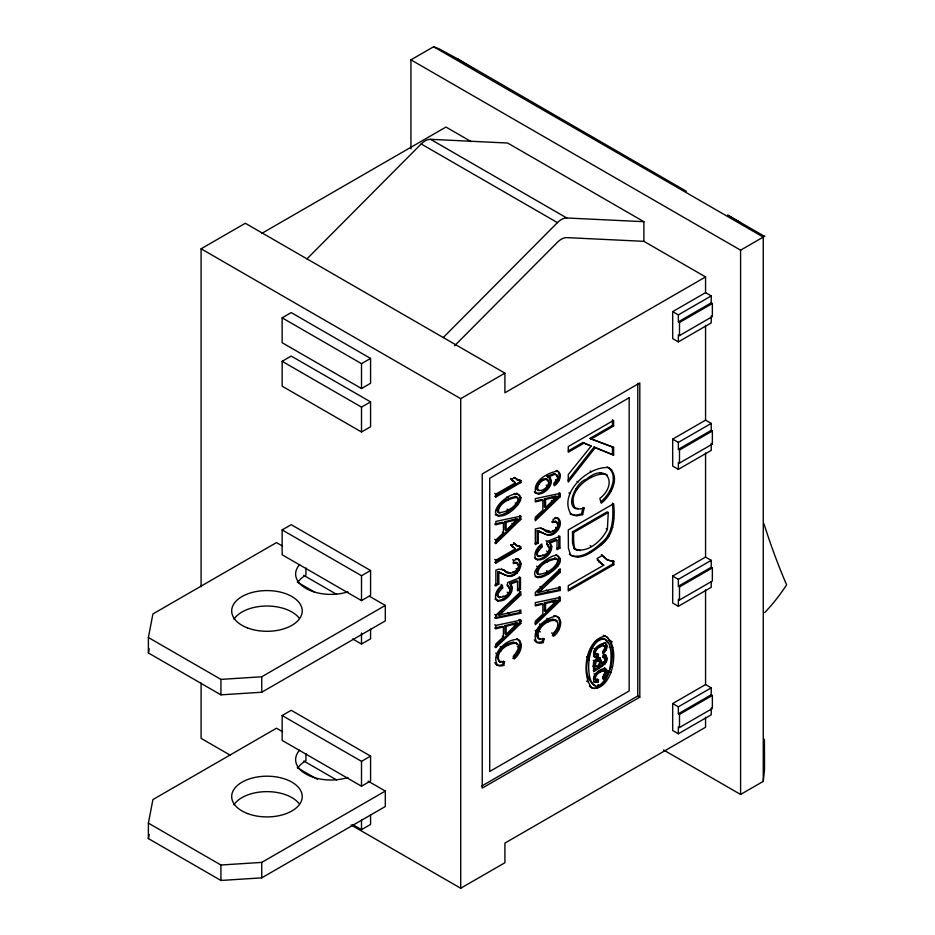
<?xml version="1.0" encoding="UTF-8"?>
<svg xmlns="http://www.w3.org/2000/svg" width="935" height="935" viewBox="0 0 935 935"><rect width="100%" height="100%" fill="white"/><g stroke="black" fill="none" stroke-linecap="round" stroke-linejoin="round"><path stroke-width="1.4" d="M612.483 503.088C613.442 516.599 613.547 532.366 602.374 542.101C594.111 549.394 582.645 559.153 570.969 555.402M570.514 554.829L568.398 548.155L568.27 529.923L613.617 503.743C615.137 518.235 614.003 534.937 601.567 544.661C593.129 551.276 579.934 562.227 569.38 554.174M603.589 654.184L604.992 654.582C609.363 662.833 598.575 666.713 593.293 670.313M604.992 654.582C612.343 662.366 598.797 667.835 593.655 671.751L593.655 669.553L594.859 667.929C591.06 664.621 595.163 657.048 599.896 657.866L602.572 663.815L604.466 662.167L605.261 659.292L604.735 657.399L602.689 656.545M604.968 643.011C607.283 645.91 605.097 650.152 602.666 652.291M604.244 642.555C609.48 644.484 606.453 651.508 602.935 653.658L602.607 651.8L605.261 647.452L604.945 646.167L602.935 644.905C598.832 645.255 593.491 648.89 594.263 653.495L595.981 654.734L598.47 654.383L598.178 656.615L595.396 657.13L593.456 656.241L598.178 656.615M598.178 681.966L593.456 681.592L595.396 682.468L598.178 681.966L598.47 679.733L595.981 680.084L594.263 678.845C593.491 674.228 598.832 670.605 602.935 670.243L604.945 671.517L605.261 672.791L602.607 677.15L602.935 679.009C606.453 676.846 609.48 669.822 604.244 667.906C607.75 670.22 605.226 675.502 602.666 677.641M515.454 558.733L517.967 558.99C523.799 565.991 513.712 578.964 505.262 574.99M517.967 558.99C524.395 562.905 519.159 572.536 514.005 575.27C508.278 579.01 503.205 572.617 497.677 571.834L497.677 583.428L494.732 585.123L495.866 585.777L498.811 584.083L498.811 572.489L497.677 571.834M517.756 639.341C523.331 644.998 517.99 654.255 512.871 658.404M516.763 638.804C525.54 642.731 519.731 654.897 514.005 659.058L513.245 656.428C533.125 632.107 490.139 646.319 499.839 661.992L504.619 661.723L503.778 665.346C500.657 666.69 496.333 665.965 494.814 662.646M554.899 517.604L557.424 517.873C563.595 525.423 551.907 539.051 543.305 533.231M557.424 517.873C563.84 521.777 558.616 531.407 553.462 534.142C547.711 537.894 542.639 531.501 537.134 530.718L537.134 542.3L535.171 543.434M557.213 616.562C562.788 622.231 557.435 631.476 552.328 635.625M557.342 616.679L553.812 615.756C565.324 616.574 560.182 632.2 553.462 636.279L552.69 633.649L551.557 632.995M609.001 467.897C618.876 477.762 609.9 494.194 601.03 501.698M607.189 466.927C621.962 474.653 611.28 495.772 601.252 503.205L599.849 498.437C618.304 484.061 606.85 461.832 586.467 479.176C574.698 482.331 561.327 514.717 584.176 508.056L582.657 514.647L576.498 515.91L570.128 513.946L575.364 515.255L581.523 513.993L582.657 514.647M556.418 474.968L553.987 473.648L547.045 476.324L548.179 476.979L555.121 474.302L557.33 475.144L557.529 478.521L553.929 483.056L554.174 485.803C559.235 483.15 563.957 472.642 556.161 470.55C562.227 472.759 558.09 481.548 554.303 484.166M604.127 638.979C579.057 640.545 587.542 714.924 607.844 673.96C612.904 665.58 613.956 629.267 596.378 640.849C587.203 652.116 580.647 677.244 595.291 685.589M513.245 562.426C526.767 562.145 511.059 580.471 503.965 570.21L506.361 571.589M556.547 521.613L552.83 522.466L551.697 521.812C566.598 518.738 551.299 540.173 543.41 529.093L544.544 529.748L540.956 527.889M519.1 559.644L516.587 559.387L513.701 560.416L513.373 563.595L517.102 562.741M552.83 522.466L553.146 519.299L556.033 518.259L558.557 518.528M509.715 583.393C517.674 589.588 504.935 603.998 496.929 600.399C504.736 601.182 514.706 590.663 509.715 583.393L516.424 580.775L517.558 581.43L517.558 590.862L520.491 589.167L520.491 577.444L507.67 582.54L507.296 585.485C518.621 595.887 485.908 604.478 502.679 587.963L502.399 585.076C497.864 588.033 492.897 595.501 496.964 600.48M549.172 542.265C557.12 548.459 544.38 562.87 536.374 559.27C544.193 560.053 554.163 549.546 549.172 542.265L555.881 539.659L557.015 540.313L557.015 549.733L559.936 548.05L559.936 536.316L547.127 541.423L546.753 544.369C558.078 554.759 525.353 563.349 542.125 546.835L541.856 543.948C537.321 546.905 532.354 554.385 536.409 559.352M499.606 597.792C494.159 595.934 498.121 589.179 501.546 587.309L501.265 584.422M539.063 556.664C533.616 554.806 537.567 548.062 540.991 546.18L542.125 546.835M593.97 663.569L596.039 659.853L597.103 659.526L599.113 660.952L600.247 665.136L596.203 666.445L594.473 665.334L593.97 663.569L595.607 665.989M595.104 664.224L596.355 661.127L598.645 660.297M499.839 661.992C491.156 654.021 508.593 637.986 517.382 643.631M534.259 639.867C535.79 643.187 540.114 643.911 543.235 642.579L544.065 638.944C524.932 640.767 547.326 612.67 556.828 620.852C559.597 625.211 556.196 630.809 552.69 633.649M539.296 639.224C533.756 630.307 548.155 617.836 556.828 620.852M575.492 508.558C565.032 492.757 590.99 471.684 606.125 474.29M514.25 493.528C532.249 494.954 502.703 520.363 495.164 514.659M520.912 497.7C521.064 506.139 499.36 523.542 495.445 512.357C495.316 503.86 516.95 486.551 520.912 497.7L519.778 497.046M557.131 555.437C549.803 553.754 522.945 576.053 540.43 577.514C547.711 576.17 569.649 561.187 555.998 554.782C567.767 562.239 542.99 579.151 535.1 576.685M597.044 655.961L597.336 653.729L598.47 654.383M597.044 681.311L597.336 679.079L598.47 679.733M595.981 654.734L595.396 654.149C594.625 649.544 599.966 645.91 604.068 645.559M595.981 680.084L595.396 679.5C594.625 674.883 599.966 671.26 604.068 670.898M547.045 476.324C556.29 480.66 543.118 495.971 535.369 492.874M548.179 476.979C557.985 481.607 542.405 499.126 534.726 492.394L534.329 491.787M589.389 686.126C595.431 692.321 603.192 684.315 606.137 678.833C612.191 666.351 616.048 648.937 607.212 637.039M605.81 636.232C585.427 637.775 580.506 676.215 592.393 688.324C613.57 691.023 622.172 641.387 603.274 635.309M538.957 490.7L536.725 489.367C534.96 483.874 543.422 475.424 548.401 480.169C550.072 485.475 542.884 492.441 537.859 490.022C536.398 484.891 542.265 479.047 547.337 479.328M518.399 499.021C516.202 506.84 506.151 512.649 498.589 512.625C497.198 503.907 510.522 497.513 517.768 497.408L518.399 499.021L517.265 498.367M557.844 560.661C555.659 568.48 545.608 574.277 538.046 574.265C536.655 565.535 549.967 559.153 557.213 559.036L557.844 560.661L556.08 558.382C548.833 558.499 535.521 564.88 536.912 573.611L539.507 574.745M500.061 513.116L497.455 511.971C496.064 503.252 509.388 496.859 516.634 496.754L517.032 497.443M369.348 596.214L385.313 605.436L385.313 620.887L261.742 692.227L220.929 694.845L148.384 652.957L148.384 637.506L152.919 613.944L276.479 542.604L282.627 546.145M148.384 652.957L149.179 648.797M368.121 781.134L385.313 791.057L385.313 806.508L261.742 877.848L220.929 880.466L148.384 838.578L148.384 823.127L152.919 799.565L276.479 728.225L282.627 731.766M148.384 838.578L149.179 834.417M607.376 529.28L608.264 512.509L607.131 511.854L572.489 531.851L572.547 543.153L574.055 548.494C586.677 554.712 602.198 540.524 607.376 529.28L606.242 528.626M496.38 664.668L499.255 665.381L502.644 664.692L503.486 661.068M537.216 642.392L542.101 641.924L542.931 638.289L544.065 638.944M581.523 513.993L582.739 508.722M607.423 671.166L603.659 679.301M517.896 639.458C506.162 638.757 490.454 653.682 497.513 665.323M608.323 467.582C587.788 466.062 557.692 493.925 571.262 514.601M554.946 616.41C544.24 618.362 530.063 631.335 536.959 642.544M663.546 749.975L740.59 794.458L763.264 781.368L764.526 769.657L764.409 739.304M605.377 643.21C599.253 642.941 590.499 650.865 594.59 656.896M605.377 668.56C599.253 668.291 590.499 676.204 594.59 682.246M520.807 613.243L519.673 612.589L494.732 617.754L495.866 618.409L520.807 613.243L520.807 610.064L498.612 615.23L497.478 614.576L519.673 594.356L519.673 590.978M499.641 614.926L520.807 595.011L520.807 591.633L495.866 615.207L495.866 618.409M539.086 592.147L560.264 572.232L560.264 568.854L535.323 592.428L535.323 595.63L560.264 590.464L560.264 587.285L538.057 592.451L536.924 591.797L559.13 571.577L559.13 569.333M514.46 520.865L515.851 519.019L518.189 519.241L506.115 522.291L504.982 521.636L504.982 529.678L506.115 530.332L516.985 519.673M553.906 498.086L555.308 496.24L557.646 496.462L545.561 499.512L544.427 498.858L544.427 506.899L545.561 507.553L556.442 496.894M514.46 624.861L515.851 623.014L518.189 623.236L506.115 626.286L504.982 625.632L504.982 633.673L506.115 634.327L516.985 623.668M553.906 602.082L555.308 600.235L557.646 600.457L545.561 603.507L544.427 602.853L544.427 610.894L545.561 611.548L556.442 600.889M568.036 480.263L594.087 447.035L613.617 455.088L613.617 447.386L589.997 438.386L612.483 425.402L613.617 426.056L613.617 420.376L568.27 446.556L568.27 452.236L583.989 443.167L591.2 446.065L568.27 474.559L568.27 482.063L595.221 447.69L613.617 455.088M306.972 258.878L421.182 143.955A16.035 9.256 -60 0 1 430.532 139.315L507.635 143.032L643.899 221.7L643.899 241.335L705.563 276.935L705.563 292.643L672.686 311.624L672.686 338.599L678.354 341.871L711.231 322.891L711.231 315.948M443.237 337.547L557.447 222.623A16.035 9.256 -60 0 1 566.797 217.984L643.899 221.7M454.562 345.786L557.447 242.258A16.035 9.256 -60 0 1 566.797 237.619L643.899 241.335M519.673 518.82L494.732 542.896L495.866 543.551L520.807 519.474L520.807 516.132L519.673 515.477L519.673 518.82L520.807 519.474M535.229 519.112L559.13 496.041L559.13 492.698M542.873 500.155L535.323 501.943L535.323 498.647L560.264 493.353L560.264 496.695L535.323 520.772L535.323 517.195L542.873 510.089L542.873 500.155L541.739 499.5L535.451 500.996M519.673 622.815L494.732 646.891L495.866 647.546L520.807 623.47L520.807 620.127L519.673 619.473L519.673 622.815L520.807 623.47M535.229 623.107L559.13 600.036L559.13 596.705L560.264 597.36L560.264 600.691L535.323 624.767L535.323 621.191L542.873 614.085L542.873 604.15L541.739 603.496L535.451 604.992M495.866 543.551L495.866 539.974L503.427 532.868L503.427 522.922L502.294 522.268L494.732 524.067L495.866 524.722L503.427 522.922M503.427 626.929L495.866 628.717L494.732 628.063L502.294 626.275L503.427 626.929L503.427 636.864L495.866 643.97L495.866 647.546M593.316 668.151L594.859 667.929M597.103 658.298L595.969 657.644L598.762 657.212L600.609 662.705L602.432 662.494M410.933 148.852L410.933 59.84L433.606 46.75L438.994 48.784L457.577 58.858L686.36 191.278M201.095 586.829L201.095 248.792L245.309 223.266L504.912 373.147L504.912 392.782L705.563 276.935M261.706 233.434L445.96 127.055L471.135 141.594M282.148 317.842L291.217 312.606L370.576 358.421L370.576 383.292L361.506 388.528L282.148 342.713L282.148 317.842L361.506 363.657L370.576 358.421M282.148 361.307L291.217 356.071L370.576 401.886L370.576 426.757L361.506 431.993L282.148 386.178L282.148 361.307L361.506 407.122L370.576 401.886M201.095 248.792L460.698 398.672L504.912 373.147M764.526 236.356L727.57 215.073L740.438 222.507M410.933 59.84L740.59 250.171L764.76 236.216M282.148 529.911L291.217 524.675L370.576 570.49L370.576 595.361L361.506 600.597L282.148 554.782L282.148 529.911L361.506 575.726L370.576 570.49M678.354 314.896L711.231 295.916L711.231 302.858L678.354 321.839L678.354 314.896L672.686 311.624M678.354 321.839L679.488 322.493L712.365 303.513L712.365 316.603L679.488 335.583L678.354 334.929L678.354 341.871M510.557 478.521L511.69 479.176L514.647 477.458L517.558 480.017L520.912 480.66L520.912 482.553L495.866 497.011L494.732 496.356L519.778 481.899L520.912 482.553M568.351 450.88L582.856 442.512L591.2 446.065M494.732 493.446L495.866 494.101L515.384 482.834L510.907 479.129M589.997 438.386L591.13 439.041L613.617 426.056M711.231 430.357L712.365 431.012L712.365 444.102L711.231 443.447L711.231 450.389L678.354 469.37L672.686 466.097L672.686 439.123L705.563 420.142L711.231 423.415L711.231 430.357L678.354 449.338L678.354 442.395L711.231 423.415M148.384 637.506L220.929 679.394L261.742 676.776L385.313 605.436M510.557 544.579L511.69 545.234L514.647 543.527L517.558 546.075L520.912 546.73L520.912 548.611L495.866 563.069L494.732 562.414L519.778 547.957L520.912 548.611M678.354 449.338L679.488 449.992L712.365 431.012M494.732 559.516L495.866 560.17L515.384 548.903L510.907 545.187M352.682 638.967L361.506 644.051L370.576 638.815L370.576 629.15M537.134 530.718L538.268 531.372L538.268 542.954L535.323 544.661L535.323 529.035L539.32 527.983L543.34 529.093M678.354 469.37L678.354 462.428L679.488 463.082L712.365 444.102M572.489 531.851L573.622 532.506L608.264 512.509M556.851 548.518L558.803 547.396L559.936 548.05M282.148 715.52L291.217 710.284L370.576 756.099L370.576 780.982L361.506 786.218L282.148 740.403L282.148 715.52L361.506 761.335L370.576 756.099M517.406 589.646L519.357 588.512L520.491 589.167M606.219 559.165L602.421 555.425L597.044 558.534L601.731 564.039M601.579 564.004L603.753 565.196L568.27 585.672L568.27 590.955L613.804 564.67L613.804 561.245L611.022 560.603M568.41 589.576L612.67 564.015L613.804 564.67M711.231 581.757L711.231 587.309L678.354 606.289L672.686 603.017L672.686 576.053L705.563 557.073L711.231 560.346L711.231 567.276L678.354 586.257L678.354 579.326L711.231 560.346M678.354 586.257L679.488 586.911L712.365 567.931L712.365 581.021L679.488 600.001L678.354 599.347L678.354 606.289M148.384 823.127L220.929 865.015L261.742 862.397L385.313 791.057M352.682 824.576L361.506 829.672L370.576 824.436L370.576 814.759M481.455 786.206L637.775 695.956L639.809 697.136L639.809 382.964L482.238 473.94L482.238 788.111L639.809 697.136M711.231 707.865L711.231 714.808L678.354 733.788L672.686 730.515L672.686 703.552L705.563 684.572L711.231 687.844L711.231 694.775L678.354 713.756L678.354 706.825L711.231 687.844M678.354 713.756L679.488 714.41L712.365 695.43L712.365 708.52L679.488 727.5L678.354 726.846L678.354 733.788M351.057 824.951L460.698 888.25L504.912 862.724L504.912 843.089L705.563 727.243L705.563 717.25M597.488 685.191L598.61 684.654M550.306 542.919L557.015 540.313M510.849 584.048L517.558 581.43M555.308 496.24L544.427 498.858M515.851 519.019L504.982 521.636M555.308 600.235L544.427 602.853M515.851 623.014L504.982 625.632M537.952 591.493L541.014 590.698M498.507 614.272L501.557 613.477M596.659 653.997L594.859 654.079M596.659 679.336L594.859 679.429M542.873 604.15L535.323 605.938L535.323 602.643L560.264 597.36M520.807 516.132L495.866 521.426L495.866 524.722M494.732 624.767L495.866 625.422L520.807 620.127M535.568 594.695L559.13 589.81L560.264 590.464M502.165 661.501L498.706 661.337M540.056 555.963L537.929 556.009M500.599 597.091L498.472 597.138M557.295 471.205C547.559 472.514 532.05 481.467 535.86 493.049M613.804 561.245L610.578 561.082L606.581 559.41L609.445 560.427M544.684 529.806L549.687 531.29M537.824 490.045L538.817 490.092M578.379 508.617L574.359 507.904M538.268 531.372L543.071 533.172L541.938 532.518M498.811 572.489L504.982 575.013M540.372 638.956L538.163 638.57M518.867 480.017L514.145 477.586M576.252 549.885L577.608 550.049M604.735 657.399L602.748 657.469L603.04 655.225L606.125 655.236M502.633 569.672L498.916 569.146L495.866 570.163L495.866 585.777M506.536 571.577L510.522 573.062M591.13 439.041L613.617 447.386M514.647 543.527L513.514 542.873L516.424 545.421L519.778 546.075L519.778 547.957M501.499 569.018L503.895 570.221M602.935 644.905L605.261 647.452M602.935 670.243L605.261 672.791M515.384 482.834L511.69 479.176M603.753 565.196L597.243 560.018M515.384 548.903L511.69 545.234M537.508 559.925L534.423 557.844M498.063 601.053L494.966 598.961M502.761 569.567L505.099 570.864M433.606 46.75L763.264 237.081L763.264 781.368M705.563 292.643L711.231 295.916M430.532 139.315L566.797 217.984M711.231 302.858L712.365 303.513M421.182 143.955L557.447 222.623M672.686 439.123L678.354 442.395M594.087 447.035L595.221 447.69M582.856 442.512L583.989 443.167M610.649 469.23L611.782 469.884M613.29 477.995L614.424 478.65M606.254 474.512L607.388 475.167M600.317 472.911L601.45 473.566M590.137 471.053L591.271 471.707M590.137 476.908L591.271 477.563M609.936 490.618L611.069 491.272M576.988 481.35L578.111 482.004M559.235 474.863L560.369 475.518M553.987 473.648L555.121 474.302M556.711 476.137L557.844 476.792M576.159 488.771L577.292 489.426M711.231 567.276L712.365 567.931M557.646 480.286L558.779 480.941M555.53 479.608L556.664 480.263M549.523 477.411L550.657 478.065M550.364 480.134L551.498 480.789M612.483 517.908L613.617 518.563M568.889 492.944L570.023 493.598M542.265 479.538L543.399 480.193M546.204 485.23L547.337 485.884M548.167 486.305L549.301 486.96M583.043 507.401L584.176 508.056M571.495 501.534L572.629 502.188M537.917 483.524L539.051 484.178M559.13 496.041L560.264 496.695M611.654 526.744L612.787 527.398M536.281 487.883L537.415 488.537M542.265 491.798L543.399 492.453M551.743 497.256L552.877 497.911M520.912 480.66L519.778 480.006L519.778 481.899M516.424 479.363L517.558 480.017M551.334 500.459L552.468 501.113M537.73 493.364L538.864 494.019M607.692 535.533L608.825 536.187M512.17 480.695L513.303 481.35M672.686 576.053L678.354 579.326M516.541 493.142L517.674 493.797M600.434 544.006L601.567 544.661M515.162 496.275L516.295 496.929M559.235 522.174L560.369 522.829M556.711 523.53L557.844 524.184M507.039 496.684L508.173 497.338M590.125 545.643L591.259 546.297M517.16 503.883L518.294 504.538M515.197 503.053L516.33 503.708M555.507 527.398L556.641 528.053M507.039 499.641L508.173 500.295M557.12 528.871L558.253 529.526M602.421 555.425L601.287 554.771L607.715 560.065M572.489 541.003L573.622 541.657L574.441 547.571L576.217 549.979M590.055 551.533L591.189 552.188M552.41 530.484L553.543 531.138M548.833 531.279L549.967 531.933M552.328 533.488L553.462 534.142M579.081 549.979L580.214 550.633M598.832 561.83L599.966 562.484M507.039 509.108L508.173 509.762M574.055 548.494L575.189 549.149M498.893 505.695L500.026 506.349M547.758 534.668L548.892 535.323M507.039 512.076L508.173 512.731M538.794 530.975L539.927 531.629M496.824 510.346L497.958 511.001M576.988 556.477L578.122 557.131M512.298 520.035L513.432 520.69M545.993 540.769L547.127 541.423M511.889 523.238L513.023 523.892M550.738 545.818L551.872 546.472M497.549 515.606L498.682 516.26M546.613 543.901L548.529 545.152M548.039 546.589L549.172 547.244M537.134 542.3L538.268 542.954M546.566 551.066L547.7 551.72M548.553 552.234L549.687 552.889M559.235 558.674L560.369 559.329M554.619 557.914L555.752 558.569M537.45 549.827L538.583 550.481M542.417 554.911L543.551 555.565M502.294 532.214L503.427 532.868M536.281 553.403L537.415 554.058M556.606 565.511L557.739 566.166M542.651 557.833L543.784 558.487M546.496 561.269L547.63 561.923M516.424 545.421L517.558 546.075M559.13 571.577L560.264 572.232M512.17 546.753L513.303 547.407M494.732 539.32L495.866 539.974M546.496 570.747L547.63 571.402M536.62 566.166L537.754 566.82M538.35 567.323L539.483 567.977M546.484 573.716L547.618 574.37M536.281 571.975L537.415 572.629M519.778 563.302L520.912 563.957M512.567 559.761L513.701 560.416M560.264 587.285L559.13 586.631L559.13 589.81M517.265 564.658L518.399 565.313M537.006 577.246L538.139 577.9M516.062 568.527L517.195 569.181M517.674 569.988L518.808 570.642M514.671 571.869L517.195 573.33M539.869 586.42L542.382 587.87M546.157 590.055L549.944 592.229M512.953 571.601L514.086 572.255M541.014 588.197L542.148 588.851M559.13 600.036L560.264 600.691M512.871 574.616L514.005 575.27M508.313 575.796L509.446 576.451M551.743 601.263L552.877 601.918M502.481 573.646L503.614 574.3M499.348 572.103L500.482 572.758M711.231 694.775L712.365 695.43M608.533 639.669L612.296 641.854M511.293 586.946L512.427 587.601M507.156 585.029L509.072 586.28M611.689 646.833L612.822 647.487M508.582 587.718L509.715 588.372M519.673 594.356L520.807 595.011M558.113 617.299L559.247 617.953M609.199 647.067L610.333 647.721M605.962 645.664L607.096 646.319M497.677 583.428L498.811 584.083M501.546 587.309L502.679 587.963M559.574 622.114L560.708 622.768M507.109 592.194L508.243 592.848M509.096 593.363L510.229 594.017M599.136 646.073L600.27 646.728M552.433 619.321L553.567 619.975M604.922 649.509L606.055 650.164M546.835 618.304L547.968 618.958M497.993 590.955L499.126 591.61M593.959 648.481L595.092 649.135M595.256 649.287L596.39 649.942M502.96 596.039L504.094 596.694M546.835 621.518L547.968 622.172M557.727 629.056L558.861 629.711M496.824 594.531L497.958 595.186M605.962 657.889L607.096 658.544M503.205 598.961L504.339 599.615M594.052 652.49L595.186 653.144M604.127 658.637L605.261 659.292M599.358 657.714L600.492 658.369M597.991 657.024L599.125 657.679M605.319 661.337L606.453 661.992M539.6 623.961L540.734 624.615M603.332 661.512L604.466 662.167M600.095 660.145L601.228 660.8M610.812 666.421L611.946 667.076M603.741 663.651L604.875 664.306M672.686 703.552L678.354 706.825M596.039 659.853L597.173 660.507M601.439 663.16L602.572 663.815M539.144 628.039L540.278 628.694M593.234 660.379L594.368 661.033M586.537 656.849L587.671 657.504M594.531 661.396L595.665 662.05M600.995 665.533L602.128 666.188M598.295 664.96L599.428 665.615M588.033 659.292L589.167 659.946M507.635 612.963L510.159 614.424M518.983 619.519L521.508 620.98M536.655 629.722L540.43 631.908M593.421 662.494L595.946 663.955M604.781 669.051L611.093 672.697M535.147 630.342L536.281 630.996M605.962 671.014L607.096 671.669M501.557 610.976L502.691 611.63M596.962 666.585L594.473 665.334M598.026 667.239L599.16 667.894M592.708 666.152L593.842 666.807M536.585 635.064L537.718 635.718M599.136 671.412L600.27 672.066M604.922 674.86L606.055 675.514M603.472 674.299L604.606 674.953M594.099 669.647L595.233 670.301M512.298 624.031L513.432 624.685M494.732 614.552L495.866 615.207M542.101 641.924L543.235 642.579M593.959 673.831L595.092 674.486M595.256 674.638L596.39 675.292M594.052 677.84L595.186 678.494M588.033 676.706L589.167 677.361M518.668 640.078L519.802 640.732M586.584 681.101L587.718 681.755M520.117 644.893L521.251 645.547M512.988 642.1L514.121 642.754M502.294 636.209L503.427 636.864M517.289 646.471L518.422 647.125M507.389 644.297L508.523 644.951M518.282 651.835L519.416 652.49M500.155 646.74L501.289 647.394M499.699 650.818L500.833 651.473M495.702 653.121L496.836 653.775M497.139 657.843L498.273 658.497M502.644 664.692L503.778 665.346M303.817 575.399L336.565 594.309M297.26 582.096L314.896 592.276M303.817 761.02L336.565 779.93M297.26 767.717L317.421 779.346M230.08 755.106L201.095 738.37L201.095 683.006M546.204 478.673L547.665 481.116M457.577 58.858L475.377 69.996M594.146 667.532L593.339 666.971M555.413 520.959L556.395 521.882M515.968 562.087L516.938 563.01M597.103 659.526L597.979 660.203M604.98 639.283L607.668 642.859M555.694 620.197L556.5 621.693M516.249 642.976L517.043 644.472M603.601 656.744L604.022 657.539M547.396 544.497L547.875 545.397M507.939 585.626L508.418 586.525M598.832 663.815L599.113 664.481M597.827 659.935L598.271 661.524M740.59 250.171L740.59 794.458M705.563 325.438L705.563 420.142M705.563 452.902L705.563 557.073M705.563 589.868L705.563 684.572M679.488 322.493L679.488 335.583M679.488 449.992L679.488 463.082M679.488 586.911L679.488 600.001M679.488 714.41L679.488 727.5M637.775 383.245L637.775 695.956M612.67 560.591L612.67 564.015M612.483 419.721L612.483 425.402M612.483 446.731L612.483 454.433M573.622 532.506L573.622 541.657M558.803 535.661L558.803 547.396M545.561 499.512L545.561 507.553M545.561 603.507L545.561 611.548M519.673 610.473L519.673 612.589M519.357 576.79L519.357 588.512M506.115 522.291L506.115 530.332M506.115 626.286L506.115 634.327M495.866 494.101L495.866 497.011M495.866 560.17L495.866 563.069M495.866 625.422L495.866 628.717M460.698 398.672L460.698 888.25M361.506 363.657L361.506 388.528M361.506 407.122L361.506 431.993M361.506 575.726L361.506 600.597M361.506 632.995L361.506 644.051M361.506 761.335L361.506 786.218M361.506 819.995L361.506 829.672M305.955 568.048L305.955 575.072A35.273 20.36 0 0 0 297.914 582.248M305.955 753.668L305.955 760.693A35.273 20.36 0 0 0 297.914 767.869M261.742 676.776L261.742 692.227M261.742 862.397L261.742 877.848M220.929 679.394L220.929 694.845M220.929 865.015L220.929 880.466M764.012 523.939A1194.299 689.539 -60 0 0 786.615 584.842A121.118 69.926 -60 0 1 764.713 612.612M233.972 619.169A35.273 20.36 0 0 1 265.891 606.032A35.273 20.36 0 0 1 299.118 618.023M347.925 591.855A35.273 20.36 0 0 1 306.212 588.559A35.273 20.36 0 0 1 299.667 564.553M233.972 804.778A35.273 20.36 0 0 1 265.891 791.641A35.273 20.36 0 0 1 299.118 803.644M347.925 777.476A35.273 20.36 0 0 1 306.212 774.18A35.273 20.36 0 0 1 299.667 750.174M629.162 397.761L489.718 478.264L489.718 771.48L629.162 690.977L629.162 397.761M247.506 627.923A35.273 20.36 0 0 0 302.169 612.168A35.273 20.36 0 0 0 251.199 592.72A35.273 20.36 0 0 0 247.506 627.923M247.506 813.543A35.273 20.36 0 0 0 302.169 797.789A35.273 20.36 0 0 0 251.199 778.341A35.273 20.36 0 0 0 247.506 813.543"/></g></svg>
